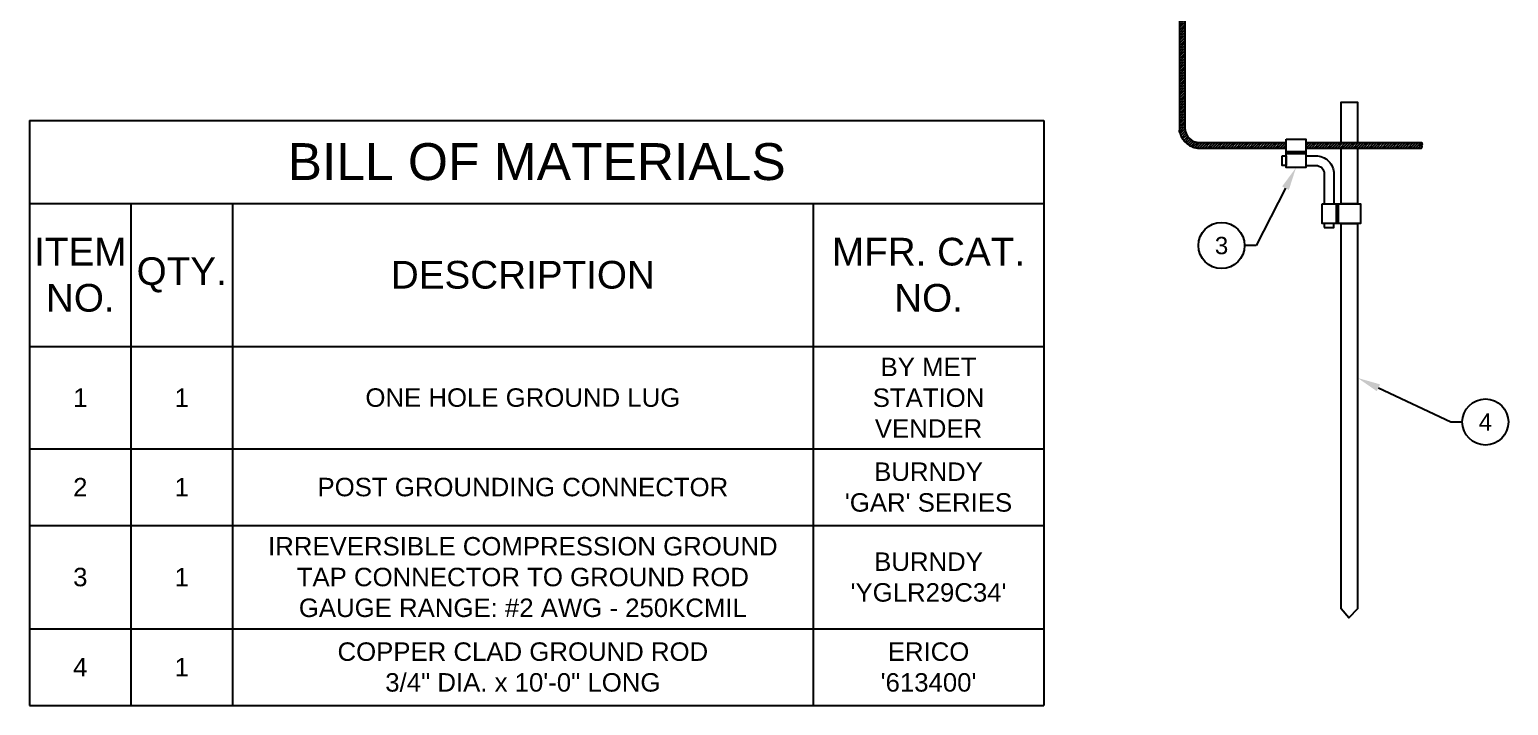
# Model space of a CAD drawing. Header units: feet. Extents: x -17 to 453, y -41 to 31.
# Drawn here: x 0.42 to 8.44, y -17.18 to -13.52 of the extents above; entities that cross this region are included whole.
import ezdxf
from ezdxf import colors
from ezdxf.entities.mleader import LeaderData, LeaderLine
from ezdxf.enums import TextEntityAlignment as Align
from ezdxf.math import Vec2, Vec3

# ---------------------------------------------------------------- set-up
doc = ezdxf.new("R2010")
doc.units = ezdxf.units.FT
doc.header["$MEASUREMENT"] = 0
doc.layers.add('E-DETL', color=1, linetype='Continuous')
doc.layers.add('G-ANNO-TEXT', color=1, linetype='Continuous')
doc.styles.add('NEI-A', font='arial.ttf')
doc.styles.get("Standard").update_dxf_attribs({"font": 'arial.ttf'})

# ---------------------------------------------------------------- blocks, each defined once
blk = doc.blocks.new('*T45')
at = {"layer": 'G-ANNO-TEXT', "color": 0, "linetype": 'ByBlock', "lineweight": -2, "transparency": 16777216}
for p, q in [((0, 0), (5.5, 0)), ((0, 0), (0, -3.169995116264747)), ((5.5, 0), (5.5, -3.169995116264747)), ((0, -0.4499999999999993), (5.5, -0.4499999999999993)), ((0.55, -0.4499999999999993), (0.55, -3.169995116264747)), ((1.1, -0.4499999999999993), (1.1, -3.169995116264747)), ((4.25, -0.4499999999999993), (4.25, -3.169995116264747)), ((0, -1.225218281036835), (5.5, -1.225218281036835)), ((0, -1.780325147794452), (5.5, -1.780325147794452)), ((0, -2.195014611338376), (5.5, -2.195014611338376)), ((0, -2.755305652720821), (5.5, -2.755305652720821)), ((0, -3.169995116264747), (5.5, -3.169995116264747))]:
    blk.add_line(p, q, dxfattribs=at)
at = {"layer": 'G-ANNO-TEXT', "color": 0, "transparency": 16777216, "attachment_point": 5, "style": 'NEI-A'}
for s, insert, char_height, width in [('BILL OF MATERIALS', (2.75, -0.2250000000000014), 0.2, 5.38), ('ITEM\\PNO.', (0.275, -0.837609140518417), 0.15, 0.43), ('MFR. CAT. NO.', (4.875, -0.837609140518417), 0.15, 1.13), ('QTY.', (0.8250000000000002, -0.837609140518417), 0.15, 0.43), ('DESCRIPTION', (2.675, -0.837609140518417), 0.15, 3.03), ('BY MET STATION VENDER', (4.875, -1.502771714415644), 0.1, 1.13), ('1', (0.275, -1.502771714415644), 0.1, 0.43), ('1', (0.8250000000000002, -1.502771714415644), 0.1, 0.43), ('ONE HOLE GROUND LUG', (2.675, -1.502771714415644), 0.1, 3.03), ("BURNDY\\P'GAR' SERIES", (4.875, -1.987669879566415), 0.1, 1.13), ('2', (0.275, -1.987669879566415), 0.1, 0.43), ('1', (0.8250000000000002, -1.987669879566415), 0.1, 0.43), ('POST GROUNDING CONNECTOR', (2.675, -1.987669879566415), 0.1, 3.03), ('\\A1;IRREVERSIBLE COMPRESSION GROUND\\PTAP CONNECTOR TO GROUND ROD\\PGAUGE RANGE: #2 AWG - 250KCMIL', (2.675, -2.475160132029597), 0.1, 3.03), ("BURNDY\\P'YGLR29C34'", (4.875, -2.475160132029597), 0.1, 1.13), ('3', (0.275, -2.475160132029597), 0.1, 0.43), ('1', (0.8250000000000002, -2.475160132029597), 0.1, 0.43), ('\\A1;COPPER CLAD GROUND ROD \\P3/4" DIA. x 10\'-0" LONG', (2.675, -2.962650384492783), 0.1, 3.03), ("ERICO\\P'613400'", (4.875, -2.962650384492783), 0.1, 1.13), ('4', (0.275, -2.962650384492783), 0.1, 0.43), ('1', (0.8250000000000002, -2.962650384492783), 0.1, 0.43)]:
    blk.add_mtext(s, dxfattribs=dict(at, insert=insert, char_height=char_height, width=width))
blk = doc.blocks.new('MET STATION - GND ROD')
at = {"layer": 'E-DETL', "linetype": 'Continuous'}
h = blk.add_hatch(dxfattribs=at)
h.set_pattern_fill('ANSI31', color=3)
h.set_pattern_definition([(45, (0, 0), (-0.08838834764831845, 0.08838834764831845), [])])
edge = h.paths.add_edge_path()
edge.add_spline(control_points=[(9.784987999998961, 6.523496711655747), (9.784987999998961, 12.98585385700698), (9.784987999998961, 19.44821100235821), (9.784987999998961, 25.91056814770945)], knot_values=[8.062550330305477, 8.062550330305477, 8.062550330305477, 8.062550330305477, 8.562550330305477, 8.562550330305477, 8.562550330305477, 8.562550330305477], weights=[1, 1, 1, 1], degree=3, periodic=0)
edge.add_spline(control_points=[(9.784987999998961, 25.91056814770945), (9.659987999998961, 25.91056814770945), (9.534987999998961, 25.91056814770945), (9.409987999998961, 25.91056814770945)], knot_values=[0, 0, 0, 0, 1, 1, 1, 1], weights=[1, 1, 1, 1], degree=3, periodic=0)
edge.add_spline(control_points=[(9.409987999998961, 25.91056814770945), (9.409987999998961, 19.44821100235822), (9.409987999998961, 12.98585385700699), (9.409987999998961, 6.523496711655752)], knot_values=[1, 1, 1, 1, 1.5, 1.5, 1.5, 1.5], weights=[1, 1, 1, 1], degree=3, periodic=0)
edge.add_spline(control_points=[(9.409987999998961, 6.523496711655752), (9.409987999998961, 4.3489978077705), (9.409987999998961, 2.174498903885247), (9.409987999998961, -5.10702591327572e-15)], knot_values=[1.5, 1.5, 1.5, 1.5, 1.668243479505733, 1.668243479505733, 1.668243479505733, 1.668243479505733], weights=[1, 1, 1, 1], degree=3, periodic=0)
edge.add_line((9.409987999998961, 0), (9.784987999998961, 0))
edge.add_spline(control_points=[(9.784987999998961, 8.43769498715119e-15), (9.784987999998961, 2.174498903885255), (9.784987999998961, 4.348997807770502), (9.784987999998961, 6.523496711655747)], knot_values=[7.894306850799745, 7.894306850799745, 7.894306850799745, 7.894306850799745, 8.062550330305477, 8.062550330305477, 8.062550330305477, 8.062550330305477], weights=[1, 1, 1, 1], degree=3, periodic=0)
edge = h.paths.add_edge_path()
edge.add_line((9.784987999998961, -8.881784197001252e-16), (9.409987999998961, -8.881784197001252e-16))
edge.add_spline(control_points=[(9.409987999998961, -5.10702591327572e-15), (9.409987999998961, -4.287858241465986), (9.409987999998961, -8.575716482931966), (9.409987999998961, -12.86357472439795)], knot_values=[1.668243479505733, 1.668243479505733, 1.668243479505733, 1.668243479505733, 2, 2, 2, 2], weights=[1, 1, 1, 1], degree=3, periodic=0)
edge.add_spline(control_points=[(9.409987999998961, -12.86357472439795), (9.409301104299704, -12.90785315417665), (9.410783293552006, -12.95224207053198), (9.41446903948385, -12.99663174004882)], knot_values=[2, 2, 2, 2, 2.100113752364441, 2.100113752364441, 2.100113752364441, 2.100113752364441], weights=[1, 0.9934069758029112, 0.9876380796304585, 0.9826933114826418], degree=3, periodic=0)
edge.add_spline(control_points=[(9.41446903948385, -12.99663174004882), (9.420067735298721, -13.06406022305961), (9.430711140520517, -13.13107571508328), (9.446425115563331, -13.19728516388108)], knot_values=[2.100113752364441, 2.100113752364441, 2.100113752364441, 2.100113752364441, 2.250284380911102, 2.250284380911102, 2.250284380911102, 2.250284380911102], weights=[0.9826933114826418, 0.9752761592609169, 0.9697132950946232, 0.9660047189837607], degree=3, periodic=0)
edge.add_spline(control_points=[(9.446425115563331, -13.19728516388108), (9.456968301274012, -13.24170794758635), (9.469751801690586, -13.28557938163235), (9.484754257181924, -13.32878376737722)], knot_values=[2.250284380911102, 2.250284380911102, 2.250284380911102, 2.250284380911102, 2.350398133275544, 2.350398133275544, 2.350398133275544, 2.350398133275544], weights=[0.9660047189837607, 0.9635323349098524, 0.96188407886058, 0.9610599508359439], degree=3, periodic=0)
edge.add_spline(control_points=[(9.484754257181924, -13.32878376737722), (9.492265137744337, -13.35041375863361), (9.50032289135065, -13.37184865879216), (9.508922684345034, -13.39307454778951)], knot_values=[2.350398133275544, 2.350398133275544, 2.350398133275544, 2.350398133275544, 2.400455009457764, 2.400455009457764, 2.400455009457764, 2.400455009457764], weights=[0.9610599508359439, 0.9606478868236258, 0.9604418548174667, 0.9604418548174667], degree=3, periodic=0)
edge.add_spline(control_points=[(9.508922684345034, -13.39307454778951), (9.51752247733942, -13.41430043678685), (9.526656932065077, -13.4352991051935), (9.536319829927235, -13.45605719406217)], knot_values=[2.400455009457764, 2.400455009457764, 2.400455009457764, 2.400455009457764, 2.450511885639985, 2.450511885639985, 2.450511885639985, 2.450511885639985], weights=[0.9604418548174667, 0.9604418548174667, 0.9606478868236258, 0.9610599508359439], degree=3, periodic=0)
edge.add_spline(control_points=[(9.536319829927235, -13.45605719406217), (9.555620788568474, -13.49752001613074), (9.576979235722662, -13.53791726038471), (9.600329974929561, -13.57715098892976)], knot_values=[2.450511885639985, 2.450511885639985, 2.450511885639985, 2.450511885639985, 2.550625638004426, 2.550625638004426, 2.550625638004426, 2.550625638004426], weights=[0.9610599508359439, 0.96188407886058, 0.9635323349098521, 0.9660047189837604], degree=3, periodic=0)
edge.add_spline(control_points=[(9.56683395877158, -13.51749165337377), (9.556148331693269, -13.4972798601806), (9.545974445213508, -13.4767974900856), (9.536319829927237, -13.45605719406217)], knot_values=[1.450511885639985, 1.450511885639985, 1.450511885639985, 1.450511885639985, 1.500568761822206, 1.500568761822206, 1.500568761822206, 1.500568761822206], weights=[0.962914238891375, 0.9620901108667389, 0.9614720148482618, 0.9610599508359438], degree=3, periodic=0)
edge.add_spline(control_points=[(9.600329974929561, -13.57715098892976), (9.576979235722662, -13.53791726038471), (9.555620788568474, -13.49752001613074), (9.536319829927235, -13.45605719406217)], knot_values=[2.450511885639985, 2.450511885639985, 2.450511885639985, 2.450511885639985, 2.550625638004426, 2.550625638004426, 2.550625638004426, 2.550625638004426], weights=[0.9660047189837604, 0.9635323349098521, 0.96188407886058, 0.9610599508359439], degree=3, periodic=0)
edge.add_spline(control_points=[(9.60032997492956, -13.57715098892976), (9.588669565390134, -13.55755926043927), (9.577501310506625, -13.53766887887559), (9.56683395877158, -13.51749165337377)], knot_values=[1.500568761822206, 1.500568761822206, 1.500568761822206, 1.500568761822206, 1.550625638004426, 1.550625638004426, 1.550625638004426, 1.550625638004426], weights=[0.9660047189837604, 0.9647685269468063, 0.9637383669160111, 0.962914238891375], degree=3, periodic=0)
edge.add_spline(control_points=[(9.536319829927235, -13.45605719406217), (9.555620788568474, -13.49752001613074), (9.576979235722662, -13.53791726038471), (9.600329974929561, -13.57715098892976)], knot_values=[2.450511885639985, 2.450511885639985, 2.450511885639985, 2.450511885639985, 2.550625638004426, 2.550625638004426, 2.550625638004426, 2.550625638004426], weights=[0.9610599508359439, 0.96188407886058, 0.9635323349098521, 0.9660047189837604], degree=3, periodic=0)
edge.add_spline(control_points=[(9.600329974929561, -13.57715098892976), (9.635132827046327, -13.63562646760495), (9.674137345925683, -13.69115128865717), (9.717051378622797, -13.74346124481883)], knot_values=[2.550625638004426, 2.550625638004426, 2.550625638004426, 2.550625638004426, 2.700796266551088, 2.700796266551088, 2.700796266551088, 2.700796266551088], weights=[0.9660047189837604, 0.9697132950946229, 0.9752761592609167, 0.9826933114826417], degree=3, periodic=0)
edge.add_spline(control_points=[(9.717051378622797, -13.74346124481883), (9.745302640463503, -13.77789805197768), (9.77513550930523, -13.81080052478524), (9.806448854458448, -13.84211386993846), (9.837762199611667, -13.87342721509168), (9.870664672419231, -13.90326008393341), (9.90510147957808, -13.93151134577411)], knot_values=[2.700796266551088, 2.700796266551088, 2.700796266551088, 2.700796266551088, 2.800910018915529, 2.800910018915529, 2.800910018915529, 2.90102377127997, 2.90102377127997, 2.90102377127997, 2.90102377127997], weights=[0.9826933114826417, 0.9876380796304584, 0.9934069758029112, 1, 0.9934069758029112, 0.9876380796304585, 0.9826933114826418], degree=3, periodic=0)
edge.add_spline(control_points=[(9.806448854458448, -13.84211386993846), (9.775135509305231, -13.81080052478524), (9.745302640463505, -13.77789805197768), (9.717051378622797, -13.74346124481883)], knot_values=[1.700796266551088, 1.700796266551118, 1.700796266551118, 1.700796266551118, 1.800910018915559, 1.800910018915559, 1.800910018915559, 1.800910018915559], weights=[1, 0.9934069758029112, 0.9876380796304584, 0.9826933114826417], degree=3, periodic=0)
edge.add_spline(control_points=[(9.90510147957808, -13.93151134577411), (9.870664672419231, -13.90326008393341), (9.837762199611667, -13.87342721509168), (9.806448854458448, -13.84211386993846), (9.77513550930523, -13.81080052478524), (9.745302640463503, -13.77789805197768), (9.717051378622797, -13.74346124481883)], knot_values=[2.700796266551088, 2.700796266551088, 2.700796266551088, 2.700796266551088, 2.80091001891553, 2.80091001891553, 2.80091001891553, 2.90102377127997, 2.90102377127997, 2.90102377127997, 2.90102377127997], weights=[0.9826933114826418, 0.9876380796304585, 0.9934069758029112, 1, 0.9934069758029112, 0.9876380796304584, 0.9826933114826417], degree=3, periodic=0)
edge.add_spline(control_points=[(9.806448854458448, -13.84211386993846), (9.775135509305231, -13.81080052478524), (9.745302640463505, -13.77789805197768), (9.717051378622797, -13.74346124481883)], knot_values=[1.700796266551088, 1.700796266551118, 1.700796266551118, 1.700796266551118, 1.800910018915559, 1.800910018915559, 1.800910018915559, 1.800910018915559], weights=[1, 0.9934069758029112, 0.9876380796304584, 0.9826933114826417], degree=3, periodic=0)
edge.add_spline(control_points=[(9.90510147957808, -13.93151134577411), (9.870664672419231, -13.90326008393341), (9.837762199611667, -13.87342721509168), (9.806448854458448, -13.84211386993846), (9.77513550930523, -13.81080052478524), (9.745302640463503, -13.77789805197768), (9.717051378622797, -13.74346124481883)], knot_values=[2.700796266551088, 2.700796266551088, 2.700796266551088, 2.700796266551088, 2.80091001891553, 2.80091001891553, 2.80091001891553, 2.90102377127997, 2.90102377127997, 2.90102377127997, 2.90102377127997], weights=[0.9826933114826418, 0.9876380796304585, 0.9934069758029112, 1, 0.9934069758029112, 0.9876380796304584, 0.9826933114826417], degree=3, periodic=0)
edge.add_spline(control_points=[(9.90510147957808, -13.93151134577412), (9.870664672419244, -13.90326008393342), (9.83776219961168, -13.87342721509169), (9.806448854458457, -13.84211386993847)], knot_values=[1.800910018915528, 1.800910018915528, 1.800910018915528, 1.800910018915528, 1.90102377127994, 1.90102377127997, 1.90102377127997, 1.90102377127997], weights=[0.9826933114826416, 0.9876380796304567, 0.9934069758029093, 0.999999999999998], degree=3, periodic=0)
edge.add_spline(control_points=[(9.90510147957808, -13.93151134577411), (9.870664672419231, -13.90326008393341), (9.837762199611667, -13.87342721509168), (9.806448854458448, -13.84211386993846), (9.77513550930523, -13.81080052478524), (9.745302640463503, -13.77789805197768), (9.717051378622797, -13.74346124481883)], knot_values=[2.700796266551088, 2.700796266551088, 2.700796266551088, 2.700796266551088, 2.80091001891553, 2.80091001891553, 2.80091001891553, 2.90102377127997, 2.90102377127997, 2.90102377127997, 2.90102377127997], weights=[0.9826933114826418, 0.9876380796304585, 0.9934069758029112, 1, 0.9934069758029112, 0.9876380796304584, 0.9826933114826417], degree=3, periodic=0)
edge.add_spline(control_points=[(9.90510147957808, -13.93151134577412), (9.870664672419244, -13.90326008393342), (9.83776219961168, -13.87342721509169), (9.806448854458457, -13.84211386993847)], knot_values=[1.800910018915528, 1.800910018915528, 1.800910018915528, 1.800910018915528, 1.90102377127994, 1.90102377127997, 1.90102377127997, 1.90102377127997], weights=[0.9826933114826416, 0.9876380796304567, 0.9934069758029093, 0.999999999999998], degree=3, periodic=0)
edge.add_spline(control_points=[(9.717051378622797, -13.74346124481883), (9.745302640463503, -13.77789805197768), (9.77513550930523, -13.81080052478524), (9.806448854458448, -13.84211386993846), (9.837762199611667, -13.87342721509168), (9.870664672419231, -13.90326008393341), (9.90510147957808, -13.93151134577411)], knot_values=[2.700796266551088, 2.700796266551088, 2.700796266551088, 2.700796266551088, 2.800910018915529, 2.800910018915529, 2.800910018915529, 2.90102377127997, 2.90102377127997, 2.90102377127997, 2.90102377127997], weights=[0.9826933114826417, 0.9876380796304584, 0.9934069758029112, 1, 0.9934069758029112, 0.9876380796304585, 0.9826933114826418], degree=3, periodic=0)
edge.add_spline(control_points=[(9.90510147957808, -13.93151134577411), (9.957411435739742, -13.97442537847123), (10.01293625679196, -14.01342989735058), (10.07141173546714, -14.04823274946735)], knot_values=[2.90102377127997, 2.90102377127997, 2.90102377127997, 2.90102377127997, 3.051194399826632, 3.051194399826632, 3.051194399826632, 3.051194399826632], weights=[0.9826933114826418, 0.9752761592609169, 0.9697132950946231, 0.9660047189837606], degree=3, periodic=0)
edge.add_spline(control_points=[(10.07141173546714, -14.04823274946735), (10.1106454640122, -14.07158348867425), (10.15104270826617, -14.09294193582844), (10.19250553033474, -14.11224289446967)], knot_values=[2.051194399826632, 2.051194399826632, 2.051194399826632, 2.051194399826632, 2.151308152191073, 2.151308152191073, 2.151308152191073, 2.151308152191073], weights=[0.9660047189837604, 0.9635323349098521, 0.96188407886058, 0.9610599508359439], degree=3, periodic=0)
edge.add_spline(control_points=[(10.13107107101673, -14.08172876562194), (10.1108938455171, -14.07106141388792), (10.09100346395556, -14.05989315900554), (10.07141173546714, -14.04823274946735)], knot_values=[3.051194399826632, 3.051194399826632, 3.051194399826632, 3.051194399826632, 3.101251276003555, 3.101251276003555, 3.101251276003555, 3.101251276003555], weights=[0.9629142388916369, 0.9637383669162294, 0.9647685269469373, 0.9660047189837606], degree=3, periodic=0)
edge.add_spline(control_points=[(10.19250553033474, -14.11224289446967), (10.15104270826617, -14.09294193582844), (10.1106454640122, -14.07158348867425), (10.07141173546714, -14.04823274946735)], knot_values=[2.051194399826632, 2.051194399826632, 2.051194399826632, 2.051194399826632, 2.151308152191073, 2.151308152191073, 2.151308152191073, 2.151308152191073], weights=[0.9610599508359439, 0.96188407886058, 0.9635323349098521, 0.9660047189837604], degree=3, periodic=0)
edge.add_spline(control_points=[(10.19250553033474, -14.11224289446968), (10.17176523430912, -14.10258827918238), (10.15128286421198, -14.09241439270149), (10.13107107101673, -14.08172876562194)], knot_values=[3.101251276003555, 3.101251276003555, 3.101251276003555, 3.101251276003555, 3.151308152191073, 3.151308152191073, 3.151308152191073, 3.151308152191073], weights=[0.961059950835944, 0.9614720148483056, 0.9620901108668699, 0.9629142388916369], degree=3, periodic=0)
edge.add_spline(control_points=[(10.07141173546714, -14.04823274946735), (10.1106454640122, -14.07158348867425), (10.15104270826617, -14.09294193582844), (10.19250553033474, -14.11224289446967)], knot_values=[2.051194399826632, 2.051194399826632, 2.051194399826632, 2.051194399826632, 2.151308152191073, 2.151308152191073, 2.151308152191073, 2.151308152191073], weights=[0.9660047189837604, 0.9635323349098521, 0.96188407886058, 0.9610599508359439], degree=3, periodic=0)
edge.add_spline(control_points=[(10.19250553033474, -14.11224289446968), (10.21326361920342, -14.12190579233184), (10.23426228761006, -14.13104024705749), (10.2554881766074, -14.13964004005187)], knot_values=[3.151308152191073, 3.151308152191073, 3.151308152191073, 3.151308152191073, 3.201365028373294, 3.201365028373294, 3.201365028373294, 3.201365028373294], weights=[0.961059950835944, 0.9606478868236259, 0.9604418548174668, 0.9604418548174668], degree=3, periodic=0)
edge.add_spline(control_points=[(10.2554881766074, -14.13964004005187), (10.27671406560475, -14.14823983304626), (10.2981489657633, -14.15629758665257), (10.31977895701969, -14.16380846721499)], knot_values=[3.201365028373294, 3.201365028373294, 3.201365028373294, 3.201365028373294, 3.251421904555515, 3.251421904555515, 3.251421904555515, 3.251421904555515], weights=[0.9604418548174668, 0.9604418548174668, 0.9606478868236259, 0.961059950835944], degree=3, periodic=0)
edge.add_spline(control_points=[(10.31977895701969, -14.16380846721499), (10.36298334276455, -14.17881092270632), (10.40685477681056, -14.1915944231229), (10.45127756051583, -14.20213760883358)], knot_values=[3.251421904555515, 3.251421904555515, 3.251421904555515, 3.251421904555515, 3.351535656919956, 3.351535656919956, 3.351535656919956, 3.351535656919956], weights=[0.961059950835944, 0.96188407886058, 0.9635323349098521, 0.9660047189837604], degree=3, periodic=0)
edge.add_spline(control_points=[(10.45127756051583, -14.20213760883358), (10.51748700931362, -14.21785158387639), (10.5845025013373, -14.22849498909819), (10.65193098434809, -14.23409368491306)], knot_values=[3.351535656919956, 3.351535656919956, 3.351535656919956, 3.351535656919956, 3.501706285466617, 3.501706285466617, 3.501706285466617, 3.501706285466617], weights=[0.9660047189837604, 0.9697132950946229, 0.9752761592609167, 0.9826933114826417], degree=3, periodic=0)
edge.add_spline(control_points=[(10.65193098434809, -14.23409368491306), (10.69632065386493, -14.2377794308449), (10.74070957022026, -14.2392616200972), (10.78498799999896, -14.23857472439795)], knot_values=[3.501706285466617, 3.501706285466617, 3.501706285466617, 3.501706285466617, 3.601820037831058, 3.601820037831058, 3.601820037831058, 3.601820037831058], weights=[0.9826933114826417, 0.9876380796304582, 0.9934069758029112, 1], degree=3, periodic=0)
edge.add_spline(control_points=[(10.78498799999896, -14.23857472439795), (11.7644701215339, -14.23857472439795), (12.74395224306884, -14.23857472439795), (13.72343436460378, -14.23857472439795)], knot_values=[3.601820037831058, 3.601820037831058, 3.601820037831058, 3.601820037831058, 3.796787020670819, 3.796787020670819, 3.796787020670819, 3.796787020670819], weights=[1, 1, 1, 1], degree=3, periodic=0)
edge.add_spline(control_points=[(13.72343436460378, -14.23857472439795), (14.70291648613872, -14.23857472439795), (15.68239860767366, -14.23857472439795), (16.6618807292086, -14.23857472439795)], knot_values=[3.796787020670819, 3.796787020670819, 3.796787020670819, 3.796787020670819, 3.991754003510581, 3.991754003510581, 3.991754003510581, 3.991754003510581], weights=[1, 1, 1, 1], degree=3, periodic=0)
edge.add_spline(control_points=[(16.6618807292086, -14.23857472439795), (16.6618807292086, -14.11357472439795), (16.6618807292086, -13.98857472439795), (16.6618807292086, -13.86357472439795)], knot_values=[3.991754003510581, 3.991754003510581, 3.991754003510581, 3.991754003510581, 4.991754003510581, 4.991754003510581, 4.991754003510581, 4.991754003510581], weights=[1, 1, 1, 1], degree=3, periodic=0)
edge.add_spline(control_points=[(16.6618807292086, -13.86357472439795), (15.68239860767366, -13.86357472439795), (14.70291648613872, -13.86357472439795), (13.72343436460378, -13.86357472439795)], knot_values=[4.991754003510581, 4.991754003510581, 4.991754003510581, 4.991754003510581, 5.491754003510581, 5.491754003510581, 5.491754003510581, 5.491754003510581], weights=[1, 1, 1, 1], degree=3, periodic=0)
edge.add_spline(control_points=[(13.72343436460378, -13.86357472439795), (12.74395224306885, -13.86357472439795), (11.7644701215339, -13.86357472439795), (10.78498799999896, -13.86357472439795)], knot_values=[5.491754003510581, 5.491754003510581, 5.491754003510581, 5.491754003510581, 5.991754003510581, 5.991754003510581, 5.991754003510581, 5.991754003510581], weights=[1, 1, 1, 0.9999999999999999], degree=3, periodic=0)
edge.add_arc((10.78498799999896, -12.86357472439795), 1, 180, 270.0000000000001, ccw=False)
edge.add_spline(control_points=[(9.784987999998961, -12.86357472439795), (9.784987999998961, -8.575716482931965), (9.784987999998961, -4.287858241465978), (9.784987999998961, 8.43769498715119e-15)], knot_values=[7.562550330305477, 7.562550330305477, 7.562550330305477, 7.562550330305477, 7.894306850799745, 7.894306850799745, 7.894306850799745, 7.894306850799745], weights=[1, 1, 1, 1], degree=3, periodic=0)
edge = h.paths.add_edge_path()
edge.add_spline(control_points=[(25.85649560505751, -13.86420790460175), (25.83309767882031, -13.86420790460208), (25.78630182634599, -13.97116985311502), (25.83309767882045, -14.02465082737154), (25.85649560505772, -14.05139131449985), (25.87989353129498, -14.07813180162816), (25.92668938376951, -14.13161277588476), (25.87989353129498, -14.23857472439796), (25.85649560505772, -14.23857472439795)], knot_values=[3.601820037831059, 3.601820037831126, 3.601820037831126, 3.601820037831126, 3.624676772154712, 3.647533506478365, 3.647533506478365, 3.647533506478365, 3.670390240802017, 3.69324697512567, 3.69324697512567, 3.69324697512567, 3.69324697512567], weights=[1, 1, 1, 1, 1, 1, 1, 1, 1], degree=3, periodic=0)
edge.add_line((25.84885080538419, -13.86357472439795), (18.00476126149509, -13.86357472439795))
edge.add_line((18.00476126149509, -13.86357472439795), (18.00476126149509, -14.23857472439795))
edge.add_spline(control_points=[(18.00476126149508, -14.23857472439795), (18.80024994934026, -14.23857472439795), (19.59573863718544, -14.23857472439795), (20.39122732503062, -14.23857472439795)], knot_values=[3.080854614244158, 3.080854614244158, 3.080854614244158, 3.080854614244158, 3.239197503759372, 3.239197503759372, 3.239197503759372, 3.239197503759372], weights=[1, 1, 1, 1], degree=3, periodic=0)
edge.add_spline(control_points=[(20.39122732503062, -14.23857472439795), (20.76622732503062, -14.23857472439795), (21.14122732503063, -14.23857472439795), (21.51622732503063, -14.23857472439795)], knot_values=[3.239197503759372, 3.239197503759372, 3.239197503759372, 3.239197503759372, 3.313841662093101, 3.313841662093101, 3.313841662093101, 3.313841662093101], weights=[1, 1, 1, 1], degree=3, periodic=0)
edge.add_spline(control_points=[(21.51622732503063, -14.23857472439795), (22.96298341837299, -14.23857472439795), (24.40973951171535, -14.23857472439795), (25.85649560505772, -14.23857472439795)], knot_values=[3.313841662093101, 3.313841662093101, 3.313841662093101, 3.313841662093101, 3.601820037831058, 3.601820037831058, 3.601820037831058, 3.601820037831058], weights=[1, 1, 1, 1], degree=3, periodic=0)
for points in [[(9.784987999998961, 25.91056814770945), (9.784987999998961, -12.86357472439795, 0.414213562373095), (10.78498799999896, -13.86357472439795), (16.6618807292086, -13.86357472439795)], [(18.00476126149509, -14.76623725958484), (18.67126779905406, -14.76623725958484, -0.4142135623730963), (19.9034418002821, -15.99841126081287), (19.9034418002821, -18.02519795818972)], [(18.00476126149509, -15.41719710929022), (18.67126779905406, -15.41719710929022, -0.4142135623730951), (19.25248195057672, -15.99841126081287), (19.25248195057672, -18.02519795818972)]]:
    blk.add_lwpolyline(points, format="xyb", dxfattribs=at)
for points in [[(20.39122732503063, -13.86357472439795), (20.39122732503063, -11.13287832252865), (21.51622732503063, -11.13287832252865), (21.51622732503063, -13.86357472439795)], [(18.00476126149509, -13.86357472439795), (25.85649560505772, -13.86357472439795), (25.85649560505772, -13.86420790460175)], [(16.66160284246808, -14.472262235185), (18.00476126149513, -14.472262235185)], [(16.66160284246808, -14.61756577306566), (18.00476126149509, -14.61756577306566)], [(21.51622732503063, -14.23857472439795), (21.51622732503063, -18.02519795818972), (20.39122732503063, -18.02519795818972), (20.39122732503063, -14.23857472439795)], [(20.05211328680128, -18.02492007144921), (20.05211328680128, -19.36608465311141)], [(20.19741682468194, -18.02519795818972), (20.19741682468194, -19.36807849047621)]]:
    blk.add_lwpolyline(points, dxfattribs=at)
for points in [[(16.6618807292086, -13.63034347810682), (18.00476126149509, -13.63034347810682), (18.00476126149509, -15.56586859580941), (16.6618807292086, -15.56586859580941)], [(16.39286849337286, -14.76623725958484), (16.6618807292086, -14.76623725958484), (16.6618807292086, -15.41719710929022), (16.39286849337286, -15.41719710929022)], [(19.10381046405754, -18.02519795818972), (21.71003782537944, -18.02519795818972), (21.71003782537944, -19.36807849047621), (19.10381046405754, -19.36807849047621)], [(19.25248195057672, -19.63709072631196), (19.9034418002821, -19.63709072631196), (19.9034418002821, -19.36807849047621), (19.25248195057672, -19.36807849047621)], [(20.39122732503063, -19.36807849047621), (21.51622732503063, -19.36807849047621), (21.51622732503063, -45.52145029932247), (20.92735640879704, -46.13660604287982), (20.39122732503063, -45.52834555136421)]]:
    blk.add_lwpolyline(points, close=True, dxfattribs=at)
at = {"layer": 'E-DETL', "color": 3, "linetype": 'Continuous'}
blk.add_rational_spline([(9.409987999998961, 25.91056814770945), (9.409987999998961, 12.98585385700699), (9.409987999998961, 0.06113956630451867), (9.409987999998961, -12.86357472439795), (9.404225104910521, -13.23506044744335), (9.543737174677776, -13.57940219015779), (9.806448854458448, -13.84211386993846), (10.06916053423912, -14.10482554971913), (10.41350227695356, -14.24433761948639), (10.78498799999896, -14.23857472439795), (12.74395224306884, -14.23857472439795), (14.70291648613872, -14.23857472439795), (16.6618807292086, -14.23857472439795)], [1, 1, 1, 1, 0.947255806423289, 0.947255806423289, 1, 0.947255806423289, 0.947255806423289, 1, 1, 1, 1], degree=3, knots=[0, 0, 0, 0, 1, 1, 1, 1.800910018915529, 1.800910018915529, 1.800910018915529, 2.601820037831058, 2.601820037831058, 2.601820037831058, 2.991754003510581, 2.991754003510581, 2.991754003510581, 2.991754003510581], dxfattribs=at)
blk.add_open_spline([(18.00476126149508, -14.23857472439795), (20.62200604268264, -14.23857472439795), (23.23925082387017, -14.23857472439795), (25.85649560505772, -14.23857472439795), (25.87989353129498, -14.23857472439796), (25.92668938376951, -14.13161277588476), (25.87989353129498, -14.07813180162816), (25.85649560505772, -14.05139131449985), (25.83309767882045, -14.02465082737154), (25.78630182634592, -13.97116985311494), (25.85649560505772, -13.81072693034517), (25.9266890270986, -13.9711690378671), (25.87989424463137, -14.02465001212062), (25.85649667507047, -14.05139009162816)], degree=3, knots=[3.080854614244158, 3.080854614244158, 3.080854614244158, 3.080854614244158, 3.601820037831058, 3.601820037831058, 3.601820037831058, 3.624676772154711, 3.647533506478364, 3.647533506478364, 3.647533506478364, 3.670390240802017, 3.69324697512567, 3.716103709449322, 3.738960095351827, 3.738960095351827, 3.738960095351827, 3.738960095351827], dxfattribs=at)
blk = doc.blocks.new('_TagCircle')
at = {"color": 0, "linetype": 'ByBlock', "lineweight": -2, "transparency": 16777216}
blk.add_circle((0, 0), 0.125, dxfattribs=at)
at = {"color": 0, "transparency": 16777216, "style": 'NEI-A'}
blk.add_attdef('TAGNUMBER', text='', height=0.09375, dxfattribs=at).set_placement((0, -0.046875), align=Align.CENTER)

msp = doc.modelspace()

# ---------------------------------------------------------------- block references
msp.add_blockref('*T45', (0.4182598729246436, -14.00806191815159))
at = {"layer": 'E-DETL', "xscale": 0.07980440988888426, "yscale": 0.07980440988888426, "zscale": 0.07980440988888426}
msp.add_blockref('MET STATION - GND ROD', (5.902979180874181, -13.02203787314258), dxfattribs=at)

# ---------------------------------------------------------------- leaders
at = {"layer": 'G-ANNO-TEXT'}
ml = msp.add_multileader_block('Standard', dxfattribs=at)
ml.set_content('_TagCircle', color=256)
ml.set_attribute('TAGNUMBER', '3', width=0)
ml.set_leader_properties()
ml.build(insert=Vec2(0, 0))
ml.multileader.update_dxf_attribs({"dogleg_length": 0.0625, "arrow_head_size": 0.125})
ctx = ml.context
ctx.base_point, ctx.char_height, ctx.arrow_head_size, ctx.landing_gap_size, ctx.plane_origin = Vec3(6.757284487089269, -14.68636912915812), 0.1, 0.125, 0.0625, Vec3(3.456232367968529, -16.31439660464093)
notes = []
notes.append((ctx, [(1, (1, 1, 0), (7.069784487089269, -14.68636912915812), (-1, 0), 0.0625, [(0, [(7.286254634322843, -14.26426283083907)], 0, [])])]))
ctx.block.insert = Vec3(6.882284487089269, -14.68636912915812)
ml = msp.add_multileader_block('Standard', dxfattribs=at)
ml.set_content('_TagCircle', color=256)
ml.set_attribute('TAGNUMBER', '4', width=0)
ml.set_leader_properties()
ml.build(insert=Vec2(0, 0))
ml.multileader.update_dxf_attribs({"dogleg_length": 0.0625, "arrow_head_size": 0.125})
ctx = ml.context
ctx.base_point, ctx.char_height, ctx.arrow_head_size, ctx.landing_gap_size, ctx.plane_origin = Vec3(8.188021785194458, -15.64248955087333), 0.1, 0.125, 0.0625, Vec3(5.182683497652295, -17.04808443094218)
notes.append((ctx, [(0, (1, 1, 0), (8.125521785194458, -15.64248955087333), (1, 0), 0.0625, [(0, [(7.620069005583336, -15.40368431367005)], 0, [])])]))
ctx.block.insert = Vec3(8.313021785194458, -15.64248955087333)
for ctx, leaders in notes:
    for number, flags, end, landing, length, lines in leaders:
        leader = LeaderData()
        leader.index, (leader.has_last_leader_line, leader.has_dogleg_vector, leader.attachment_direction) = number, flags
        leader.last_leader_point, leader.dogleg_vector, leader.dogleg_length = Vec3(end), Vec3(landing), length
        for number, points, colour, breaks in lines:
            line = LeaderLine()
            line.index, line.vertices, line.color, line.breaks = number, Vec3.list(points), colors.encode_raw_color(colour), breaks
            leader.lines.append(line)
        ctx.leaders.append(leader)

doc.saveas('drawing.dxf')
